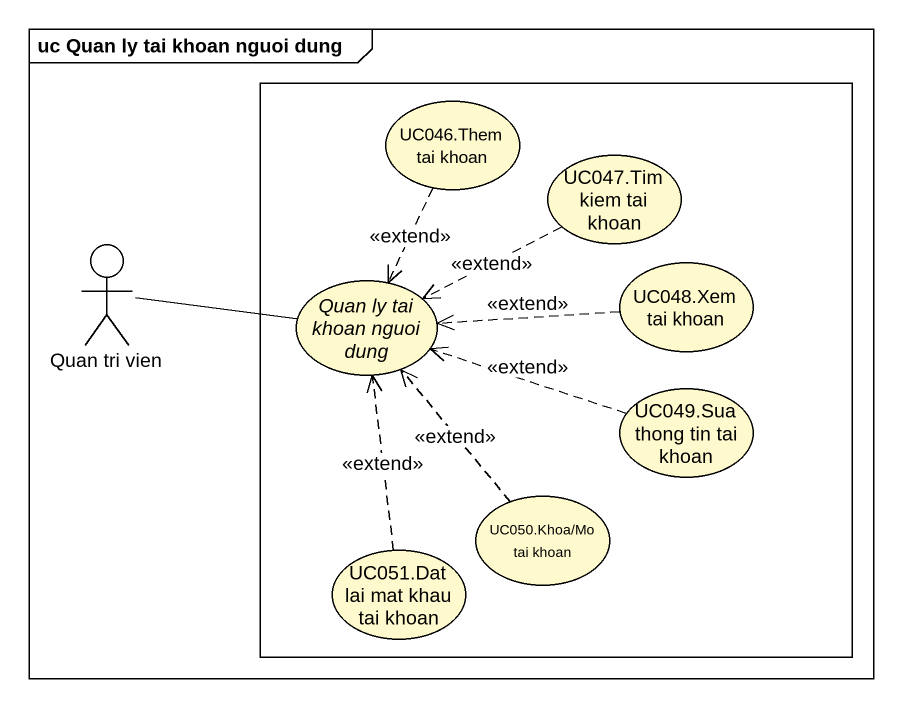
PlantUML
@startuml
mainframe uc Quan ly tai khoan nguoi dung
rectangle " " as rectangle1 {
  usecase "UC046.Them tai khoan" as UC046_Them_tai_khoan #FFFACD
  usecase "UC047.Tim kiem tai khoan" as UC047_Tim_kiem_tai_khoan #FFFACD
  usecase "Quan ly tai khoan nguoi dung" as Quan_ly_tai_khoan_nguoi_dung #FFFACD
  usecase "UC048.Xem tai khoan" as UC048_Xem_tai_khoan #FFFACD
  usecase "UC049.Sua thong tin tai khoan" as UC049_Sua_thong_tin_tai #FFFACD
  usecase "UC051.Dat lai mat khau tai khoan" as UC051_Dat_lai_mat_khau_tai #FFFACD
  usecase "UC050.Khoa/Mo tai khoan" as UC050_Khoa_Mo_tai_khoan #FFFACD
}
actor "Quan tri vien" as Quan_tri_vien
UC046_Them_tai_khoan ..> Quan_ly_tai_khoan_nguoi_dung : <<extend>>
UC047_Tim_kiem_tai_khoan .left.> Quan_ly_tai_khoan_nguoi_dung : <<extend>>
Quan_tri_vien -right- Quan_ly_tai_khoan_nguoi_dung
UC048_Xem_tai_khoan .left.> Quan_ly_tai_khoan_nguoi_dung : <<extend>>
UC049_Sua_thong_tin_tai .left.> Quan_ly_tai_khoan_nguoi_dung : <<extend>>
UC051_Dat_lai_mat_khau_tai .up.> Quan_ly_tai_khoan_nguoi_dung : <<extend>>
UC050_Khoa_Mo_tai_khoan .up.> Quan_ly_tai_khoan_nguoi_dung : <<extend>>
@enduml
